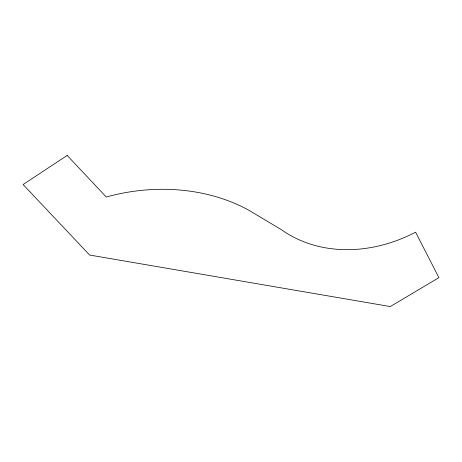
<?xml version="1.0" encoding="UTF-8"?>
<svg xmlns="http://www.w3.org/2000/svg" width="462" height="462" viewBox="0 0 462 462"><rect width="100%" height="100%" fill="white"/><g stroke="black" fill="none" stroke-linecap="round" stroke-linejoin="round"><path stroke-width="0.69" d="M67.169 155.44L23.1 184.529L89.588 255.036L390.269 306.56L438.9 277.656L415.604 232.207A145.293 120.646 -43.8 0 1 281.023 229.47L248.637 210.123A163.837 126.652 -10.6 0 0 106.272 197.014L67.169 155.44"/></g></svg>
